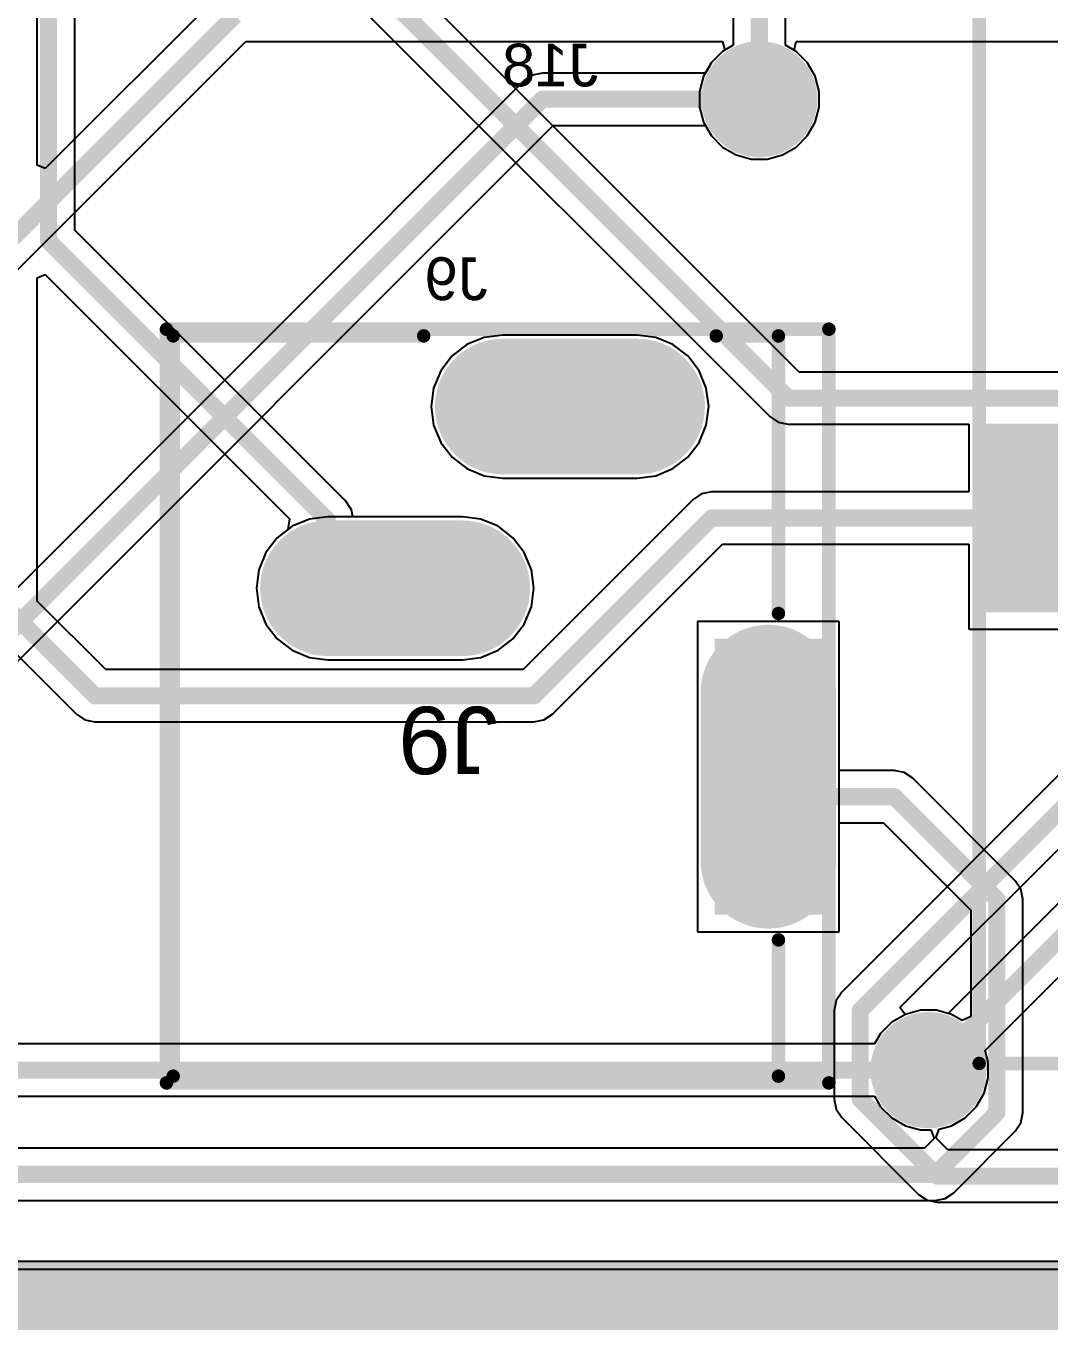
# Model space of a CAD drawing. Header units: inches. Extents: x -8.09 to -2.28, y -0.1 to 6.11.
# Drawn here: x -3.658 to -3.059, y -0.095 to 0.668 of the extents above; entities that cross this region are included whole.
import ezdxf

# ---------------------------------------------------------------- set-up
doc = ezdxf.new("R2010")
doc.units = ezdxf.units.IN
doc.header["$MEASUREMENT"] = 0
for name, color, linetype in [('BottomLayer', 5, 'Continuous'), ('BottomSolder', 6, 'Continuous'), ('InternalPlane1', 76, 'Continuous'), ('InternalPlane2', 16, 'Continuous'), ('KeepOutLayer', 6, 'Continuous'), ('Mechanical5', 56, 'Continuous'), ('MultiLayer', 9, 'Continuous'), ('PadHoleLayer', 156, 'Continuous'), ('TopLayer', 1, 'Continuous'), ('TopOverlay', 2, 'Continuous'), ('TopPaste', 8, 'Continuous'), ('TopSolder', 216, 'Continuous'), ('ViaHoleLayer', 16, 'Continuous')]:
    doc.layers.add(name, color=color, linetype=linetype)
doc.styles.add('Arial', font='', dxfattribs={"height": 0.2})
doc.styles.get('Arial').set_extended_font_data('Arial')

# ---------------------------------------------------------------- blocks, each defined once
blk = doc.blocks.new('FP_85502_5005_MFG_106')
at = {"layer": 'TopLayer'}
blk.add_hatch(color=1, dxfattribs=at).paths.add_polyline_path([(-0.33937, 0.00906), (-0.13661, 0.00906), (-0.13661, -0.10118), (-0.33937, -0.10118)])
at = {"layer": 'TopPaste'}
blk.add_hatch(color=8, dxfattribs=at).paths.add_polyline_path([(-0.33937, 0.00906), (-0.13661, 0.00906), (-0.13661, -0.10118), (-0.33937, -0.10118)])
at = {"layer": 'TopSolder'}
blk.add_hatch(color=216, dxfattribs=at).paths.add_polyline_path([(-0.33937, 0.00906), (-0.13661, 0.00906), (-0.13661, -0.10118), (-0.33937, -0.10118)])
at = {"layer": 'Mechanical5'}
for points in [[(-0.34331, -0.36516, 0.00787, 0.00787, 0), (-0.34331, 0.48937, 0.00787, 0.00787, 0)], [(-0.34331, -0.36516, 0.00787, 0.00787, 0), (0.34331, -0.36516, 0.00787, 0.00787, 0)]]:
    blk.add_lwpolyline(points, format="xyseb", dxfattribs=at)
blk.add_lwpolyline([(-0.34527, -0.36516, 0.00394, 0.00394, 1), (-0.34134, -0.36516, 0.00394, 0.00394, 1)], format="xyseb", close=True, dxfattribs=at)
blk.add_lwpolyline([(-0.34527, -0.36516, 0.00394, 0.00394, 1), (-0.34134, -0.36516, 0.00394, 0.00394, 1)], format="xyseb", close=True, dxfattribs=at)
blk = doc.blocks.new('FP_PJ_006A_MFG_111')
at = {"layer": 'BottomLayer'}
blk.add_hatch(color=5, dxfattribs=at).paths.add_polyline_path([(-0.20276, 0.12205), (-0.13976, 0.12205), (-0.13976, -0.03937), (-0.20276, -0.03937)])
h = blk.add_hatch(color=5, dxfattribs=at)
edge = h.paths.add_edge_path()
edge.add_arc((0.00787, -0.0689), 0.0315, 90, 180)
edge.add_line((-0.02362, -0.0689), (-0.02362, -0.0689))
edge.add_arc((0.00787, -0.0689), 0.0315, 180, 270)
edge.add_line((0.00787, -0.10039), (0.08661, -0.10039))
edge.add_arc((0.08661, -0.0689), 0.0315, 270, 360)
edge.add_line((0.11811, -0.0689), (0.11811, -0.0689))
edge.add_arc((0.08661, -0.0689), 0.0315, 0, 90)
edge.add_line((0.08661, -0.0374), (0.00787, -0.0374))
h = blk.add_hatch(color=5, dxfattribs=at)
edge = h.paths.add_edge_path()
edge.add_arc((-0.09449, -0.1752), 0.0315, 90, 180)
edge.add_line((-0.12598, -0.1752), (-0.12598, -0.1752))
edge.add_arc((-0.09449, -0.1752), 0.0315, 180, 270)
edge.add_line((-0.09449, -0.20669), (-0.01575, -0.20669))
edge.add_arc((-0.01575, -0.1752), 0.0315, 270, 360)
edge.add_line((0.01575, -0.1752), (0.01575, -0.1752))
edge.add_arc((-0.01575, -0.1752), 0.0315, 0, 90)
edge.add_line((-0.01575, -0.1437), (-0.09449, -0.1437))
at = {"layer": 'BottomSolder'}
blk.add_hatch(color=6, dxfattribs=at).paths.add_polyline_path([(-0.20276, 0.12205), (-0.13976, 0.12205), (-0.13976, -0.03937), (-0.20276, -0.03937)])
h = blk.add_hatch(color=6, dxfattribs=at)
edge = h.paths.add_edge_path()
edge.add_arc((0.00787, -0.0689), 0.0315, 90, 180)
edge.add_line((-0.02362, -0.0689), (-0.02362, -0.0689))
edge.add_arc((0.00787, -0.0689), 0.0315, 180, 270)
edge.add_line((0.00787, -0.10039), (0.08661, -0.10039))
edge.add_arc((0.08661, -0.0689), 0.0315, 270, 360)
edge.add_line((0.11811, -0.0689), (0.11811, -0.0689))
edge.add_arc((0.08661, -0.0689), 0.0315, 0, 90)
edge.add_line((0.08661, -0.0374), (0.00787, -0.0374))
h = blk.add_hatch(color=6, dxfattribs=at)
edge = h.paths.add_edge_path()
edge.add_arc((-0.09449, -0.1752), 0.0315, 90, 180)
edge.add_line((-0.12598, -0.1752), (-0.12598, -0.1752))
edge.add_arc((-0.09449, -0.1752), 0.0315, 180, 270)
edge.add_line((-0.09449, -0.20669), (-0.01575, -0.20669))
edge.add_arc((-0.01575, -0.1752), 0.0315, 270, 360)
edge.add_line((0.01575, -0.1752), (0.01575, -0.1752))
edge.add_arc((-0.01575, -0.1752), 0.0315, 0, 90)
edge.add_line((-0.01575, -0.1437), (-0.09449, -0.1437))
at = {"layer": 'InternalPlane1'}
h = blk.add_hatch(color=76, dxfattribs=at)
edge = h.paths.add_edge_path()
edge.add_arc((-0.17126, -0.00787), 0.03968, 180, 360)
edge.add_line((-0.13157, -0.00787), (-0.13157, 0.09055))
edge.add_arc((-0.17126, 0.09055), 0.03968, 0, 180)
edge.add_line((-0.21094, 0.09055), (-0.21094, -0.00787))
h = blk.add_hatch(color=76, dxfattribs=at)
edge = h.paths.add_edge_path()
edge.add_arc((0.00787, -0.0689), 0.03968, 90, 270)
edge.add_line((0.00787, -0.10858), (0.08661, -0.10858))
edge.add_arc((0.08661, -0.0689), 0.03968, 270, 450)
edge.add_line((0.08661, -0.02921), (0.00787, -0.02921))
h = blk.add_hatch(color=76, dxfattribs=at)
edge = h.paths.add_edge_path()
edge.add_arc((-0.09449, -0.1752), 0.03968, 90, 270)
edge.add_line((-0.09449, -0.21488), (-0.01575, -0.21488))
edge.add_arc((-0.01575, -0.1752), 0.03968, 270, 450)
edge.add_line((-0.01575, -0.13551), (-0.09449, -0.13551))
at = {"layer": 'InternalPlane2'}
h = blk.add_hatch(color=16, dxfattribs=at)
edge = h.paths.add_edge_path()
edge.add_arc((-0.17126, -0.00787), 0.03968, 180, 360)
edge.add_line((-0.13157, -0.00787), (-0.13157, 0.09055))
edge.add_arc((-0.17126, 0.09055), 0.03968, 0, 180)
edge.add_line((-0.21094, 0.09055), (-0.21094, -0.00787))
h = blk.add_hatch(color=16, dxfattribs=at)
edge = h.paths.add_edge_path()
edge.add_arc((0.00787, -0.0689), 0.03968, 90, 270)
edge.add_line((0.00787, -0.10858), (0.08661, -0.10858))
edge.add_arc((0.08661, -0.0689), 0.03968, 270, 450)
edge.add_line((0.08661, -0.02921), (0.00787, -0.02921))
h = blk.add_hatch(color=16, dxfattribs=at)
edge = h.paths.add_edge_path()
edge.add_arc((-0.09449, -0.1752), 0.03968, 90, 270)
edge.add_line((-0.09449, -0.21488), (-0.01575, -0.21488))
edge.add_arc((-0.01575, -0.1752), 0.03968, 270, 450)
edge.add_line((-0.01575, -0.13551), (-0.09449, -0.13551))
at = {"layer": 'MultiLayer'}
blk.add_hatch(color=9, dxfattribs=at).paths.add_polyline_path([(-0.20276, 0.12205), (-0.13976, 0.12205), (-0.13976, -0.03937), (-0.20276, -0.03937)])
h = blk.add_hatch(color=9, dxfattribs=at)
edge = h.paths.add_edge_path()
edge.add_arc((0.00787, -0.0689), 0.0315, 90, 180)
edge.add_line((-0.02362, -0.0689), (-0.02362, -0.0689))
edge.add_arc((0.00787, -0.0689), 0.0315, 180, 270)
edge.add_line((0.00787, -0.10039), (0.08661, -0.10039))
edge.add_arc((0.08661, -0.0689), 0.0315, 270, 360)
edge.add_line((0.11811, -0.0689), (0.11811, -0.0689))
edge.add_arc((0.08661, -0.0689), 0.0315, 0, 90)
edge.add_line((0.08661, -0.0374), (0.00787, -0.0374))
h = blk.add_hatch(color=9, dxfattribs=at)
edge = h.paths.add_edge_path()
edge.add_arc((-0.09449, -0.1752), 0.0315, 90, 180)
edge.add_line((-0.12598, -0.1752), (-0.12598, -0.1752))
edge.add_arc((-0.09449, -0.1752), 0.0315, 180, 270)
edge.add_line((-0.09449, -0.20669), (-0.01575, -0.20669))
edge.add_arc((-0.01575, -0.1752), 0.0315, 270, 360)
edge.add_line((0.01575, -0.1752), (0.01575, -0.1752))
edge.add_arc((-0.01575, -0.1752), 0.0315, 0, 90)
edge.add_line((-0.01575, -0.1437), (-0.09449, -0.1437))
at = {"layer": 'PadHoleLayer'}
h = blk.add_hatch(color=156, dxfattribs=at)
edge = h.paths.add_edge_path()
edge.add_arc((-0.17126, -0.00787), 0.01969, 180, 360)
edge.add_line((-0.15157, -0.00787), (-0.15157, 0.09055))
edge.add_arc((-0.17126, 0.09055), 0.01969, 0, 180)
edge.add_line((-0.19095, 0.09055), (-0.19095, -0.00787))
h = blk.add_hatch(color=156, dxfattribs=at)
edge = h.paths.add_edge_path()
edge.add_arc((0.00787, -0.0689), 0.01969, 90, 270)
edge.add_line((0.00787, -0.08858), (0.08661, -0.08858))
edge.add_arc((0.08661, -0.0689), 0.01969, 270, 450)
edge.add_line((0.08661, -0.04921), (0.00787, -0.04921))
h = blk.add_hatch(color=156, dxfattribs=at)
edge = h.paths.add_edge_path()
edge.add_arc((-0.09449, -0.1752), 0.01969, 90, 270)
edge.add_line((-0.09449, -0.19488), (-0.01575, -0.19488))
edge.add_arc((-0.01575, -0.1752), 0.01969, 270, 450)
edge.add_line((-0.01575, -0.15551), (-0.09449, -0.15551))
at = {"layer": 'TopLayer'}
blk.add_hatch(color=1, dxfattribs=at).paths.add_polyline_path([(-0.20276, 0.12205), (-0.13976, 0.12205), (-0.13976, -0.03937), (-0.20276, -0.03937)])
h = blk.add_hatch(color=1, dxfattribs=at)
edge = h.paths.add_edge_path()
edge.add_arc((0.00787, -0.0689), 0.0315, 90, 180)
edge.add_line((-0.02362, -0.0689), (-0.02362, -0.0689))
edge.add_arc((0.00787, -0.0689), 0.0315, 180, 270)
edge.add_line((0.00787, -0.10039), (0.08661, -0.10039))
edge.add_arc((0.08661, -0.0689), 0.0315, 270, 360)
edge.add_line((0.11811, -0.0689), (0.11811, -0.0689))
edge.add_arc((0.08661, -0.0689), 0.0315, 0, 90)
edge.add_line((0.08661, -0.0374), (0.00787, -0.0374))
h = blk.add_hatch(color=1, dxfattribs=at)
edge = h.paths.add_edge_path()
edge.add_arc((-0.09449, -0.1752), 0.0315, 90, 180)
edge.add_line((-0.12598, -0.1752), (-0.12598, -0.1752))
edge.add_arc((-0.09449, -0.1752), 0.0315, 180, 270)
edge.add_line((-0.09449, -0.20669), (-0.01575, -0.20669))
edge.add_arc((-0.01575, -0.1752), 0.0315, 270, 360)
edge.add_line((0.01575, -0.1752), (0.01575, -0.1752))
edge.add_arc((-0.01575, -0.1752), 0.0315, 0, 90)
edge.add_line((-0.01575, -0.1437), (-0.09449, -0.1437))
at = {"layer": 'TopSolder'}
blk.add_hatch(color=216, dxfattribs=at).paths.add_polyline_path([(-0.20276, 0.12205), (-0.13976, 0.12205), (-0.13976, -0.03937), (-0.20276, -0.03937)])
h = blk.add_hatch(color=216, dxfattribs=at)
edge = h.paths.add_edge_path()
edge.add_arc((0.00787, -0.0689), 0.0315, 90, 180)
edge.add_line((-0.02362, -0.0689), (-0.02362, -0.0689))
edge.add_arc((0.00787, -0.0689), 0.0315, 180, 270)
edge.add_line((0.00787, -0.10039), (0.08661, -0.10039))
edge.add_arc((0.08661, -0.0689), 0.0315, 270, 360)
edge.add_line((0.11811, -0.0689), (0.11811, -0.0689))
edge.add_arc((0.08661, -0.0689), 0.0315, 0, 90)
edge.add_line((0.08661, -0.0374), (0.00787, -0.0374))
h = blk.add_hatch(color=216, dxfattribs=at)
edge = h.paths.add_edge_path()
edge.add_arc((-0.09449, -0.1752), 0.0315, 90, 180)
edge.add_line((-0.12598, -0.1752), (-0.12598, -0.1752))
edge.add_arc((-0.09449, -0.1752), 0.0315, 180, 270)
edge.add_line((-0.09449, -0.20669), (-0.01575, -0.20669))
edge.add_arc((-0.01575, -0.1752), 0.0315, 270, 360)
edge.add_line((0.01575, -0.1752), (0.01575, -0.1752))
edge.add_arc((-0.01575, -0.1752), 0.0315, 0, 90)
edge.add_line((-0.01575, -0.1437), (-0.09449, -0.1437))
at = {"layer": 'Mechanical5'}
for points in [[(-0.20669, 0.22047, 0.00787, 0.00787, 0), (-0.20669, -0.22047, 0.00787, 0.00787, 0)], [(0.1811, 0.22047, 0.00787, 0.00787, 0), (-0.20669, 0.22047, 0.00787, 0.00787, 0)], [(0.1811, 0.22047, 0.00787, 0.00787, 0), (0.1811, -0.22047, 0.00787, 0.00787, 0)], [(0.1811, -0.22047, 0.00787, 0.00787, 0), (-0.20669, -0.22047, 0.00787, 0.00787, 0)]]:
    blk.add_lwpolyline(points, format="xyseb", dxfattribs=at)
for points in [[(-0.20866, 0.22047, 0.00394, 0.00394, 1), (-0.20472, 0.22047, 0.00394, 0.00394, 1)], [(-0.20866, 0.22047, 0.00394, 0.00394, 1), (-0.20472, 0.22047, 0.00394, 0.00394, 1)], [(0.17913, 0.22047, 0.00394, 0.00394, 1), (0.18307, 0.22047, 0.00394, 0.00394, 1)], [(0.17913, 0.22047, 0.00394, 0.00394, 1), (0.18307, 0.22047, 0.00394, 0.00394, 1)], [(-0.20866, -0.22047, 0.00394, 0.00394, 1), (-0.20472, -0.22047, 0.00394, 0.00394, 1)], [(-0.20866, -0.22047, 0.00394, 0.00394, 1), (-0.20472, -0.22047, 0.00394, 0.00394, 1)], [(0.17913, -0.22047, 0.00394, 0.00394, 1), (0.18307, -0.22047, 0.00394, 0.00394, 1)], [(0.17913, -0.22047, 0.00394, 0.00394, 1), (0.18307, -0.22047, 0.00394, 0.00394, 1)]]:
    blk.add_lwpolyline(points, format="xyseb", close=True, dxfattribs=at)
at = {"layer": 'TopOverlay'}
for points in [[(-0.17717, 0.21654, 0.00787, 0.00787, 0), (-0.17717, 0.13681, 0.00787, 0.00787, 0)], [(0.17717, 0.21654, 0.00787, 0.00787, 0), (-0.17717, 0.21654, 0.00787, 0.00787, 0)], [(0.17717, 0.21654, 0.00787, 0.00787, 0), (0.17717, -0.21654, 0.00787, 0.00787, 0)], [(-0.17717, -0.05413, 0.00787, 0.00787, 0), (-0.17717, -0.21654, 0.00787, 0.00787, 0)], [(-0.14075, -0.21654, 0.00787, 0.00787, 0), (-0.17717, -0.21654, 0.00787, 0.00787, 0)], [(0.17717, -0.21654, 0.00787, 0.00787, 0), (0.03051, -0.21654, 0.00787, 0.00787, 0)]]:
    blk.add_lwpolyline(points, format="xyseb", dxfattribs=at)
for points in [[(-0.17913, 0.21654, 0.00394, 0.00394, 1), (-0.1752, 0.21654, 0.00394, 0.00394, 1)], [(-0.17913, 0.21654, 0.00394, 0.00394, 1), (-0.1752, 0.21654, 0.00394, 0.00394, 1)], [(0.1752, 0.21654, 0.00394, 0.00394, 1), (0.17913, 0.21654, 0.00394, 0.00394, 1)], [(0.1752, 0.21654, 0.00394, 0.00394, 1), (0.17913, 0.21654, 0.00394, 0.00394, 1)], [(-0.17913, 0.13681, 0.00394, 0.00394, 1), (-0.1752, 0.13681, 0.00394, 0.00394, 1)], [(-0.17913, -0.05413, 0.00394, 0.00394, 1), (-0.1752, -0.05413, 0.00394, 0.00394, 1)], [(-0.17913, -0.21654, 0.00394, 0.00394, 1), (-0.1752, -0.21654, 0.00394, 0.00394, 1)], [(-0.17913, -0.21654, 0.00394, 0.00394, 1), (-0.1752, -0.21654, 0.00394, 0.00394, 1)], [(-0.14272, -0.21654, 0.00394, 0.00394, 1), (-0.13878, -0.21654, 0.00394, 0.00394, 1)], [(0.02854, -0.21654, 0.00394, 0.00394, 1), (0.03248, -0.21654, 0.00394, 0.00394, 1)], [(0.1752, -0.21654, 0.00394, 0.00394, 1), (0.17913, -0.21654, 0.00394, 0.00394, 1)], [(0.1752, -0.21654, 0.00394, 0.00394, 1), (0.17913, -0.21654, 0.00394, 0.00394, 1)]]:
    blk.add_lwpolyline(points, format="xyseb", close=True, dxfattribs=at)
at = {"layer": 'Mechanical5', "style": 'Arial'}
blk.add_text('J9', height=0.03937, dxfattribs=at).set_placement((-0.01287, 0.00044))

msp = doc.modelspace()

# ---------------------------------------------------------------- hatches: boundary and pattern name
at = {"layer": 'BottomLayer'}
h = msp.add_hatch(color=5, dxfattribs=at)
edge = h.paths.add_edge_path()
edge.add_arc((-3.229, 0.625), 0.025, 0, 360)
h = msp.add_hatch(color=5, dxfattribs=at)
edge = h.paths.add_edge_path()
edge.add_arc((-3.13, 0.057), 0.025, 0, 360)
at = {"layer": 'BottomSolder'}
h = msp.add_hatch(color=6, dxfattribs=at)
edge = h.paths.add_edge_path()
edge.add_arc((-3.229, 0.625), 0.029, 0, 360)
h = msp.add_hatch(color=6, dxfattribs=at)
edge = h.paths.add_edge_path()
edge.add_arc((-3.13, 0.057), 0.029, 0, 360)
at = {"layer": 'InternalPlane1'}
h = msp.add_hatch(color=76, dxfattribs=at)
edge = h.paths.add_edge_path()
edge.add_arc((-3.229, 0.625), 0.034, 0, 360)
h = msp.add_hatch(color=76, dxfattribs=at)
edge = h.paths.add_edge_path()
edge.add_arc((-3.13, 0.057), 0.034, 0, 360)
at = {"layer": 'InternalPlane2'}
h = msp.add_hatch(color=16, dxfattribs=at)
edge = h.paths.add_edge_path()
edge.add_arc((-3.229, 0.625), 0.034, 0, 360)
h = msp.add_hatch(color=16, dxfattribs=at)
edge = h.paths.add_edge_path()
edge.add_arc((-3.13, 0.057), 0.034, 0, 360)
at = {"layer": 'TopLayer'}
h = msp.add_hatch(color=1, dxfattribs=at)
edge = h.paths.add_edge_path()
edge.add_arc((-3.229, 0.625), 0.025, 0, 360)
h = msp.add_hatch(color=1, dxfattribs=at)
edge = h.paths.add_edge_path()
edge.add_arc((-3.13, 0.057), 0.025, 0, 360)
at = {"layer": 'TopSolder'}
h = msp.add_hatch(color=216, dxfattribs=at)
edge = h.paths.add_edge_path()
edge.add_arc((-3.229, 0.625), 0.029, 0, 360)
h = msp.add_hatch(color=216, dxfattribs=at)
edge = h.paths.add_edge_path()
edge.add_arc((-3.13, 0.057), 0.029, 0, 360)
at = {"layer": 'ViaHoleLayer'}
h = msp.add_hatch(color=16, dxfattribs=at)
edge = h.paths.add_edge_path()
edge.add_arc((-3.229, 0.625), 0.014, 0, 360)
h = msp.add_hatch(color=16, dxfattribs=at)
edge = h.paths.add_edge_path()
edge.add_arc((-3.13, 0.057), 0.014, 0, 360)

# ---------------------------------------------------------------- linework, layer by layer
at = {"layer": 'BottomLayer'}
for p, q in [((-3.65171, 0.58646), (-3.65171, 0.765)), ((-3.54681, 0.68481), (-3.64709, 0.58454)), ((-3.65619, 0.53219), (-3.52967, 0.65871)), ((-3.52967, 0.65871), (-3.25062, 0.65871)), ((-3.25062, 0.65871), (-3.24928, 0.65371)), ((-3.20872, 0.65371), (-3.20738, 0.65871)), ((-3.20738, 0.65871), (-2.90233, 0.65871)), ((-3.25049, 0.65301), (-3.25701, 0.64649)), ((-3.24928, 0.65371), (-3.25049, 0.65301)), ((-3.20751, 0.65301), (-3.20872, 0.65371)), ((-3.20099, 0.64649), (-3.20751, 0.65301)), ((-3.25701, 0.64649), (-3.26058, 0.64029)), ((-3.19639, 0.63851), (-3.20099, 0.64649)), ((-3.36681, 0.63581), (-3.88633, 0.11629)), ((-3.36185, 0.63913), (-3.36681, 0.63581)), ((-3.356, 0.64029), (-3.36185, 0.63913)), ((-3.26058, 0.64029), (-3.356, 0.64029)), ((-3.194, 0.62961), (-3.19639, 0.63851)), ((-3.194, 0.62039), (-3.194, 0.62961)), ((-3.19639, 0.61149), (-3.194, 0.62039)), ((-3.20099, 0.60351), (-3.19639, 0.61149)), ((-3.86919, 0.09019), (-3.34967, 0.60971)), ((-3.34967, 0.60971), (-3.26058, 0.60971)), ((-3.26058, 0.60971), (-3.25701, 0.60351)), ((-3.25701, 0.60351), (-3.25049, 0.59699)), ((-3.20751, 0.59699), (-3.20099, 0.60351)), ((-3.25049, 0.59699), (-3.24251, 0.59239)), ((-3.21549, 0.59239), (-3.20751, 0.59699)), ((-3.24251, 0.59239), (-3.23361, 0.59)), ((-3.23361, 0.59), (-3.22439, 0.59)), ((-3.22439, 0.59), (-3.21549, 0.59239)), ((-3.64709, 0.58454), (-3.65171, 0.58646)), ((-3.67236, 0.51601), (-3.65619, 0.53219)), ((-3.40018, 0.48144), (-3.40885, 0.47479)), ((-3.39008, 0.48562), (-3.40018, 0.48144)), ((-3.37925, 0.48705), (-3.39008, 0.48562)), ((-3.30051, 0.48705), (-3.37925, 0.48705)), ((-3.28968, 0.48562), (-3.30051, 0.48705)), ((-3.27958, 0.48144), (-3.28968, 0.48562)), ((-3.27092, 0.47479), (-3.27958, 0.48144)), ((-3.40885, 0.47479), (-3.4155, 0.46612)), ((-3.26427, 0.46612), (-3.27092, 0.47479)), ((-3.4155, 0.46612), (-3.41968, 0.45603)), ((-3.26008, 0.45603), (-3.26427, 0.46612)), ((-3.41968, 0.45603), (-3.42111, 0.4452)), ((-3.25866, 0.4452), (-3.26008, 0.45603)), ((-3.42111, 0.4452), (-3.41968, 0.43436)), ((-3.26008, 0.43436), (-3.25866, 0.4452)), ((-3.41968, 0.43436), (-3.4155, 0.42427)), ((-3.26427, 0.42427), (-3.26008, 0.43436)), ((-3.4155, 0.42427), (-3.40885, 0.4156)), ((-3.27092, 0.4156), (-3.26427, 0.42427)), ((-3.40885, 0.4156), (-3.40018, 0.40895)), ((-3.27958, 0.40895), (-3.27092, 0.4156)), ((-3.40018, 0.40895), (-3.39008, 0.40477)), ((-3.39008, 0.40477), (-3.37925, 0.40334)), ((-3.30051, 0.40334), (-3.28968, 0.40477)), ((-3.28968, 0.40477), (-3.27958, 0.40895)), ((-3.37925, 0.40334), (-3.30051, 0.40334)), ((-3.50254, 0.37514), (-3.51121, 0.36849)), ((-3.49245, 0.37933), (-3.50254, 0.37514)), ((-3.48161, 0.38075), (-3.49245, 0.37933)), ((-3.40287, 0.38075), (-3.48161, 0.38075)), ((-3.39204, 0.37933), (-3.40287, 0.38075)), ((-3.38195, 0.37514), (-3.39204, 0.37933)), ((-3.37328, 0.36849), (-3.38195, 0.37514)), ((-3.51121, 0.36849), (-3.51786, 0.35983)), ((-3.36663, 0.35983), (-3.37328, 0.36849)), ((-3.51786, 0.35983), (-3.52204, 0.34973)), ((-3.36245, 0.34973), (-3.36663, 0.35983)), ((-3.52204, 0.34973), (-3.52347, 0.3389)), ((-3.36102, 0.3389), (-3.36245, 0.34973)), ((-3.52347, 0.3389), (-3.52204, 0.32807)), ((-3.36245, 0.32807), (-3.36102, 0.3389)), ((-3.52204, 0.32807), (-3.51786, 0.31797)), ((-3.36663, 0.31797), (-3.36245, 0.32807)), ((-3.51786, 0.31797), (-3.51121, 0.3093)), ((-3.37328, 0.3093), (-3.36663, 0.31797)), ((-3.18224, 0.31937), (-3.26524, 0.31937)), ((-3.26524, 0.31937), (-3.26524, 0.13795)), ((-3.18224, 0.23229), (-3.18224, 0.31937)), ((-3.51121, 0.3093), (-3.50254, 0.30265)), ((-3.38195, 0.30265), (-3.37328, 0.3093)), ((-3.50254, 0.30265), (-3.49245, 0.29847)), ((-3.49245, 0.29847), (-3.48161, 0.29704)), ((-3.40287, 0.29704), (-3.39204, 0.29847)), ((-3.39204, 0.29847), (-3.38195, 0.30265)), ((-3.48161, 0.29704), (-3.40287, 0.29704)), ((-3.15, 0.23229), (-3.18224, 0.23229)), ((-3.14415, 0.23113), (-3.15, 0.23229)), ((-3.13919, 0.22781), (-3.14415, 0.23113)), ((-3.07919, 0.16781), (-3.13919, 0.22781)), ((-3.18224, 0.13795), (-3.18224, 0.20171)), ((-3.18224, 0.20171), (-3.15633, 0.20171)), ((-3.15633, 0.20171), (-3.10529, 0.15067)), ((-3.07587, 0.16285), (-3.07919, 0.16781)), ((-3.07471, 0.157), (-3.07587, 0.16285)), ((-3.07471, 0.032), (-3.07471, 0.157)), ((-3.10529, 0.15067), (-3.10529, 0.0884)), ((-3.26524, 0.13795), (-3.18224, 0.13795)), ((-3.13461, 0.092), (-3.14351, 0.08961)), ((-3.12539, 0.092), (-3.13461, 0.092)), ((-3.11649, 0.08961), (-3.12539, 0.092)), ((-3.15149, 0.08501), (-3.15801, 0.07849)), ((-3.14351, 0.08961), (-3.15149, 0.08501)), ((-3.11029, 0.08604), (-3.11649, 0.08961)), ((-3.10529, 0.0884), (-3.11029, 0.08604)), ((-3.15801, 0.07849), (-3.16158, 0.07229)), ((-3.16158, 0.07229), (-4.13926, 0.07229)), ((-4.145, 0.04171), (-3.16158, 0.04171)), ((-3.16158, 0.04171), (-3.15801, 0.03551)), ((-3.15801, 0.03551), (-3.15149, 0.02899)), ((-3.07587, 0.02615), (-3.07471, 0.032)), ((-3.15149, 0.02899), (-3.14351, 0.02439)), ((-3.14351, 0.02439), (-3.13461, 0.022)), ((-3.07919, 0.02119), (-3.07587, 0.02615)), ((-3.13461, 0.022), (-3.1287, 0.022)), ((-3.12663, 0.017), (-3.13233, 0.01129)), ((-3.1287, 0.022), (-3.12663, 0.017)), ((-3.11519, -0.01481), (-3.07919, 0.02119)), ((-3.13233, 0.01129), (-4.36501, 0.01129)), ((-3.12015, -0.01813), (-3.11519, -0.01481)), ((-7.42366, -0.01929), (-3.126, -0.01929)), ((-3.126, -0.01929), (-3.12015, -0.01813)), ((-2.3746, -0.05971), (-7.46864, -0.05971))]:
    msp.add_line(p, q, dxfattribs=at)
for points in [[(-3.667, 0.543, 0.01, 0.01, 0), (-3.536, 0.674, 0.01, 0.01, 0)], [(-3.88, 0.101, 0.01, 0.01, 0), (-3.356, 0.625, 0.01, 0.01, 0)], [(-3.356, 0.625, 0.01, 0.01, 0), (-3.229, 0.625, 0.01, 0.01, 0)], [(-3.22374, 0.217, 0.01, 0.01, 0), (-3.22374, 0.22866, 0.01, 0.01, 0)], [(-3.22374, 0.217, 0.01, 0.01, 0), (-3.15, 0.217, 0.01, 0.01, 0)], [(-3.15, 0.217, 0.01, 0.01, 0), (-3.09, 0.157, 0.01, 0.01, 0)], [(-3.09, 0.032, 0.01, 0.01, 0), (-3.09, 0.157, 0.01, 0.01, 0)], [(-4.145, 0.057, 0.01, 0.01, 0), (-3.13, 0.057, 0.01, 0.01, 0)], [(-3.126, -0.004, 0.01, 0.01, 0), (-3.09, 0.032, 0.01, 0.01, 0)], [(-7.43, -0.004, 0.01, 0.01, 0), (-3.126, -0.004, 0.01, 0.01, 0)]]:
    msp.add_lwpolyline(points, format="xyseb", dxfattribs=at)
for points in [[(-3.3585, 0.625, 0.005, 0.005, 1), (-3.3535, 0.625, 0.005, 0.005, 1)], [(-3.3585, 0.625, 0.005, 0.005, 1), (-3.3535, 0.625, 0.005, 0.005, 1)], [(-3.2315, 0.625, 0.005, 0.005, 1), (-3.2265, 0.625, 0.005, 0.005, 1)], [(-3.22624, 0.22866, 0.005, 0.005, 1), (-3.22124, 0.22866, 0.005, 0.005, 1)], [(-3.22624, 0.217, 0.005, 0.005, 1), (-3.22124, 0.217, 0.005, 0.005, 1)], [(-3.22624, 0.217, 0.005, 0.005, 1), (-3.22124, 0.217, 0.005, 0.005, 1)], [(-3.1525, 0.217, 0.005, 0.005, 1), (-3.1475, 0.217, 0.005, 0.005, 1)], [(-3.1525, 0.217, 0.005, 0.005, 1), (-3.1475, 0.217, 0.005, 0.005, 1)], [(-3.0925, 0.157, 0.005, 0.005, 1), (-3.0875, 0.157, 0.005, 0.005, 1)], [(-3.0925, 0.157, 0.005, 0.005, 1), (-3.0875, 0.157, 0.005, 0.005, 1)], [(-3.1325, 0.057, 0.005, 0.005, 1), (-3.1275, 0.057, 0.005, 0.005, 1)], [(-3.0925, 0.032, 0.005, 0.005, 1), (-3.0875, 0.032, 0.005, 0.005, 1)], [(-3.0925, 0.032, 0.005, 0.005, 1), (-3.0875, 0.032, 0.005, 0.005, 1)], [(-3.1285, -0.004, 0.005, 0.005, 1), (-3.1235, -0.004, 0.005, 0.005, 1)], [(-3.1285, -0.004, 0.005, 0.005, 1), (-3.1235, -0.004, 0.005, 0.005, 1)]]:
    msp.add_lwpolyline(points, format="xyseb", close=True, dxfattribs=at)
at = {"layer": 'InternalPlane1'}
msp.add_line((-2.3251, -0.0549), (-8.0449, -0.0549), dxfattribs=at)
msp.add_lwpolyline([(-8.065, -0.075, 0.04, 0.04, 0), (-2.305, -0.075, 0.04, 0.04, 0)], format="xyseb", dxfattribs=at)
at = {"layer": 'InternalPlane2'}
msp.add_line((-2.3251, -0.0549), (-8.0449, -0.0549), dxfattribs=at)
msp.add_lwpolyline([(-8.065, -0.075, 0.04, 0.04, 0), (-2.305, -0.075, 0.04, 0.04, 0)], format="xyseb", dxfattribs=at)
at = {"layer": 'KeepOutLayer'}
msp.add_lwpolyline([(-8.065, -0.075, 0.01, 0.01, 0), (-2.58, -0.075, 0.01, 0.01, 0)], format="xyseb", dxfattribs=at)
at = {"layer": 'TopLayer'}
for p, q in [((-3.21371, 0.65658), (-3.21371, 0.91896)), ((-3.62982, 0.54845), (-3.62982, 0.89005)), ((-3.51481, 0.73119), (-3.22293, 0.43931)), ((-3.24429, 0.71492), (-3.24429, 0.65658)), ((-3.20579, 0.46541), (-3.44008, 0.69971)), ((-3.24429, 0.65658), (-3.25049, 0.65301)), ((-3.20751, 0.65301), (-3.21371, 0.65658)), ((-3.25049, 0.65301), (-3.25701, 0.64649)), ((-3.20099, 0.64649), (-3.20751, 0.65301)), ((-3.25701, 0.64649), (-3.26161, 0.63851)), ((-3.19639, 0.63851), (-3.20099, 0.64649)), ((-3.26161, 0.63851), (-3.264, 0.62961)), ((-3.194, 0.62961), (-3.19639, 0.63851)), ((-3.264, 0.62961), (-3.264, 0.62039)), ((-3.194, 0.62039), (-3.194, 0.62961)), ((-3.264, 0.62039), (-3.26161, 0.61149)), ((-3.19639, 0.61149), (-3.194, 0.62039)), ((-3.26161, 0.61149), (-3.25701, 0.60351)), ((-3.20099, 0.60351), (-3.19639, 0.61149)), ((-3.25701, 0.60351), (-3.25049, 0.59699)), ((-3.20751, 0.59699), (-3.20099, 0.60351)), ((-3.25049, 0.59699), (-3.24251, 0.59239)), ((-3.21549, 0.59239), (-3.20751, 0.59699)), ((-3.24251, 0.59239), (-3.23361, 0.59)), ((-3.23361, 0.59), (-3.22439, 0.59)), ((-3.22439, 0.59), (-3.21549, 0.59239)), ((-3.47119, 0.38981), (-3.62982, 0.54845)), ((-3.65171, 0.52054), (-3.64709, 0.52246)), ((-3.65171, 0.33133), (-3.65171, 0.52054)), ((-3.64709, 0.52246), (-3.50413, 0.3795)), ((-3.40018, 0.48144), (-3.40885, 0.47479)), ((-3.39008, 0.48562), (-3.40018, 0.48144)), ((-3.37925, 0.48705), (-3.39008, 0.48562)), ((-3.30051, 0.48705), (-3.37925, 0.48705)), ((-3.28968, 0.48562), (-3.30051, 0.48705)), ((-3.27958, 0.48144), (-3.28968, 0.48562)), ((-3.27092, 0.47479), (-3.27958, 0.48144)), ((-3.40885, 0.47479), (-3.4155, 0.46612)), ((-3.26427, 0.46612), (-3.27092, 0.47479)), ((-3.4155, 0.46612), (-3.41968, 0.45603)), ((-3.26008, 0.45603), (-3.26427, 0.46612)), ((-2.87862, 0.46541), (-3.20579, 0.46541)), ((-3.41968, 0.45603), (-3.42111, 0.4452)), ((-3.25866, 0.4452), (-3.26008, 0.45603)), ((-3.42111, 0.4452), (-3.41968, 0.43436)), ((-3.26008, 0.43436), (-3.25866, 0.4452)), ((-3.22293, 0.43931), (-3.21797, 0.43599)), ((-3.21797, 0.43599), (-3.21212, 0.43483)), ((-3.21212, 0.43483), (-3.10638, 0.43483)), ((-3.10638, 0.43483), (-3.10638, 0.39529)), ((-3.41968, 0.43436), (-3.4155, 0.42427)), ((-3.26427, 0.42427), (-3.26008, 0.43436)), ((-3.4155, 0.42427), (-3.40885, 0.4156)), ((-3.27092, 0.4156), (-3.26427, 0.42427)), ((-3.40885, 0.4156), (-3.40018, 0.40895)), ((-3.27958, 0.40895), (-3.27092, 0.4156)), ((-3.40018, 0.40895), (-3.39008, 0.40477)), ((-3.39008, 0.40477), (-3.37925, 0.40334)), ((-3.30051, 0.40334), (-3.28968, 0.40477)), ((-3.28968, 0.40477), (-3.27958, 0.40895)), ((-3.37925, 0.40334), (-3.30051, 0.40334)), ((-3.46787, 0.38485), (-3.47119, 0.38981)), ((-3.26781, 0.39081), (-3.36733, 0.29129)), ((-3.26285, 0.39413), (-3.26781, 0.39081)), ((-3.257, 0.39529), (-3.26285, 0.39413)), ((-3.10638, 0.39529), (-3.257, 0.39529)), ((-3.46705, 0.38075), (-3.46787, 0.38485)), ((-3.50413, 0.3795), (-3.50498, 0.37328)), ((-3.40287, 0.38075), (-3.46705, 0.38075)), ((-3.39204, 0.37933), (-3.40287, 0.38075)), ((-3.38195, 0.37514), (-3.39204, 0.37933)), ((-3.37328, 0.36849), (-3.38195, 0.37514)), ((-3.51121, 0.36849), (-3.51786, 0.35983)), ((-3.50498, 0.37328), (-3.51121, 0.36849)), ((-3.36663, 0.35983), (-3.37328, 0.36849)), ((-3.51786, 0.35983), (-3.52204, 0.34973)), ((-3.36245, 0.34973), (-3.36663, 0.35983)), ((-3.35019, 0.26519), (-3.25067, 0.36471)), ((-3.25067, 0.36471), (-3.10638, 0.36471)), ((-3.10638, 0.36471), (-3.10638, 0.31488)), ((-3.52204, 0.34973), (-3.52347, 0.3389)), ((-3.36102, 0.3389), (-3.36245, 0.34973)), ((-3.52347, 0.3389), (-3.52204, 0.32807)), ((-3.36245, 0.32807), (-3.36102, 0.3389)), ((-3.61167, 0.29129), (-3.65171, 0.33133)), ((-3.52204, 0.32807), (-3.51786, 0.31797)), ((-3.36663, 0.31797), (-3.36245, 0.32807)), ((-3.67781, 0.31419), (-3.62881, 0.26519)), ((-3.51786, 0.31797), (-3.51121, 0.3093)), ((-3.37328, 0.3093), (-3.36663, 0.31797)), ((-3.18224, 0.31937), (-3.26524, 0.31937)), ((-3.26524, 0.31937), (-3.26524, 0.13795)), ((-3.18224, 0.13795), (-3.18224, 0.31937)), ((-3.10638, 0.31488), (-2.97516, 0.31488)), ((-3.51121, 0.3093), (-3.50254, 0.30265)), ((-3.38195, 0.30265), (-3.37328, 0.3093)), ((-2.97325, 0.31026), (-3.18081, 0.10269)), ((-3.50254, 0.30265), (-3.49245, 0.29847)), ((-3.49245, 0.29847), (-3.48161, 0.29704)), ((-3.40287, 0.29704), (-3.39204, 0.29847)), ((-3.39204, 0.29847), (-3.38195, 0.30265)), ((-3.36733, 0.29129), (-3.61167, 0.29129)), ((-3.48161, 0.29704), (-3.40287, 0.29704)), ((-3.14671, 0.09354), (-2.94566, 0.29459)), ((-2.91866, 0.28997), (-3.11848, 0.09015)), ((-3.09685, 0.06852), (-2.89079, 0.27459)), ((-3.62881, 0.26519), (-3.62385, 0.26187)), ((-3.62385, 0.26187), (-3.618, 0.26071)), ((-3.618, 0.26071), (-3.361, 0.26071)), ((-3.361, 0.26071), (-3.35515, 0.26187)), ((-3.35515, 0.26187), (-3.35019, 0.26519)), ((-3.26524, 0.13795), (-3.18224, 0.13795)), ((-3.18081, 0.10269), (-3.18413, 0.09773)), ((-3.18413, 0.09773), (-3.18529, 0.09188)), ((-3.18529, 0.09188), (-3.18529, 0.04)), ((-3.14364, 0.08954), (-3.14671, 0.09354)), ((-3.13461, 0.092), (-3.14351, 0.08961)), ((-3.12539, 0.092), (-3.13461, 0.092)), ((-3.11848, 0.09015), (-3.12539, 0.092)), ((-3.14351, 0.08961), (-3.14364, 0.08954)), ((-3.095, 0.06161), (-3.09685, 0.06852)), ((-3.095, 0.05239), (-3.095, 0.06161)), ((-3.09739, 0.04349), (-3.095, 0.05239)), ((-3.18529, 0.04), (-3.18413, 0.03415)), ((-3.10199, 0.03551), (-3.09739, 0.04349)), ((-3.18413, 0.03415), (-3.18081, 0.02919)), ((-3.10851, 0.02899), (-3.10199, 0.03551)), ((-3.18081, 0.02919), (-3.13581, -0.01581)), ((-3.12374, 0.02244), (-3.11649, 0.02439)), ((-3.11649, 0.02439), (-3.10851, 0.02899)), ((-3.12576, 0.01739), (-3.12374, 0.02244)), ((-3.11867, 0.01029), (-3.12576, 0.01739)), ((-3.02633, 0.01029), (-3.11867, 0.01029)), ((-3.13581, -0.01581), (-3.13085, -0.01913)), ((-3.13085, -0.01913), (-3.125, -0.02029)), ((-3.125, -0.02029), (-3.02, -0.02029)), ((-2.3746, -0.05971), (-7.46864, -0.05971))]:
    msp.add_line(p, q, dxfattribs=at)
for points in [[(-3.64512, 0.54212, 0.01, 0.01, 0), (-3.64512, 1.458, 0.01, 0.01, 0)], [(-3.229, 0.625, 0.01, 0.01, 0), (-3.229, 0.931, 0.01, 0.01, 0)], [(-3.504, 0.742, 0.01, 0.01, 0), (-3.21212, 0.45012, 0.01, 0.01, 0)], [(-3.64512, 0.54212, 0.01, 0.01, 0), (-3.482, 0.379, 0.01, 0.01, 0)], [(-3.21212, 0.45012, 0.01, 0.01, 0), (-2.87862, 0.45012, 0.01, 0.01, 0)], [(-3.482, 0.3389, 0.01, 0.01, 0), (-3.482, 0.379, 0.01, 0.01, 0)], [(-3.361, 0.276, 0.01, 0.01, 0), (-3.257, 0.38, 0.01, 0.01, 0)], [(-3.257, 0.38, 0.01, 0.01, 0), (-2.995, 0.38, 0.01, 0.01, 0)], [(-3.482, 0.3389, 0.01, 0.01, 0), (-3.44224, 0.3389, 0.01, 0.01, 0)], [(-3.667, 0.325, 0.01, 0.01, 0), (-3.618, 0.276, 0.01, 0.01, 0)], [(-3.17, 0.09188, 0.01, 0.01, 0), (-2.952, 0.30988, 0.01, 0.01, 0)], [(-3.13, 0.057, 0.01, 0.01, 0), (-2.89712, 0.28988, 0.01, 0.01, 0)], [(-3.618, 0.276, 0.01, 0.01, 0), (-3.361, 0.276, 0.01, 0.01, 0)], [(-3.17, 0.04, 0.01, 0.01, 0), (-3.17, 0.09188, 0.01, 0.01, 0)], [(-3.17, 0.04, 0.01, 0.01, 0), (-3.125, -0.005, 0.01, 0.01, 0)], [(-3.125, -0.005, 0.01, 0.01, 0), (-3.02, -0.005, 0.01, 0.01, 0)]]:
    msp.add_lwpolyline(points, format="xyseb", dxfattribs=at)
for points in [[(-3.2315, 0.625, 0.005, 0.005, 1), (-3.2265, 0.625, 0.005, 0.005, 1)], [(-3.64762, 0.54212, 0.005, 0.005, 1), (-3.64262, 0.54212, 0.005, 0.005, 1)], [(-3.64762, 0.54212, 0.005, 0.005, 1), (-3.64262, 0.54212, 0.005, 0.005, 1)], [(-3.21462, 0.45012, 0.005, 0.005, 1), (-3.20962, 0.45012, 0.005, 0.005, 1)], [(-3.21462, 0.45012, 0.005, 0.005, 1), (-3.20962, 0.45012, 0.005, 0.005, 1)], [(-3.4845, 0.379, 0.005, 0.005, 1), (-3.4795, 0.379, 0.005, 0.005, 1)], [(-3.4845, 0.379, 0.005, 0.005, 1), (-3.4795, 0.379, 0.005, 0.005, 1)], [(-3.2595, 0.38, 0.005, 0.005, 1), (-3.2545, 0.38, 0.005, 0.005, 1)], [(-3.2595, 0.38, 0.005, 0.005, 1), (-3.2545, 0.38, 0.005, 0.005, 1)], [(-3.4845, 0.3389, 0.005, 0.005, 1), (-3.4795, 0.3389, 0.005, 0.005, 1)], [(-3.4845, 0.3389, 0.005, 0.005, 1), (-3.4795, 0.3389, 0.005, 0.005, 1)], [(-3.44474, 0.3389, 0.005, 0.005, 1), (-3.43974, 0.3389, 0.005, 0.005, 1)], [(-3.6205, 0.276, 0.005, 0.005, 1), (-3.6155, 0.276, 0.005, 0.005, 1)], [(-3.6205, 0.276, 0.005, 0.005, 1), (-3.6155, 0.276, 0.005, 0.005, 1)], [(-3.3635, 0.276, 0.005, 0.005, 1), (-3.3585, 0.276, 0.005, 0.005, 1)], [(-3.3635, 0.276, 0.005, 0.005, 1), (-3.3585, 0.276, 0.005, 0.005, 1)], [(-3.1725, 0.09188, 0.005, 0.005, 1), (-3.1675, 0.09188, 0.005, 0.005, 1)], [(-3.1725, 0.09188, 0.005, 0.005, 1), (-3.1675, 0.09188, 0.005, 0.005, 1)], [(-3.1325, 0.057, 0.005, 0.005, 1), (-3.1275, 0.057, 0.005, 0.005, 1)], [(-3.1725, 0.04, 0.005, 0.005, 1), (-3.1675, 0.04, 0.005, 0.005, 1)], [(-3.1725, 0.04, 0.005, 0.005, 1), (-3.1675, 0.04, 0.005, 0.005, 1)], [(-3.1275, -0.005, 0.005, 0.005, 1), (-3.1225, -0.005, 0.005, 0.005, 1)], [(-3.1275, -0.005, 0.005, 0.005, 1), (-3.1225, -0.005, 0.005, 0.005, 1)]]:
    msp.add_lwpolyline(points, format="xyseb", close=True, dxfattribs=at)

# ---------------------------------------------------------------- block references
msp.add_blockref('FP_85502_5005_MFG_106', (-2.75701, 0.42606))
at = {"rotation": 180}
msp.add_blockref('FP_PJ_006A_MFG_111', (-3.395, 0.27), dxfattribs=at)

# ---------------------------------------------------------------- texts
at = {"layer": 'TopOverlay', "style": 'Arial', "text_generation_flag": 2}
for s, p in [('J18', (-3.32334, 0.6325)), ('J9', (-3.3881, 0.5075))]:
    msp.add_text(s, height=0.025, dxfattribs=at).set_placement(p)

doc.saveas('drawing.dxf')
